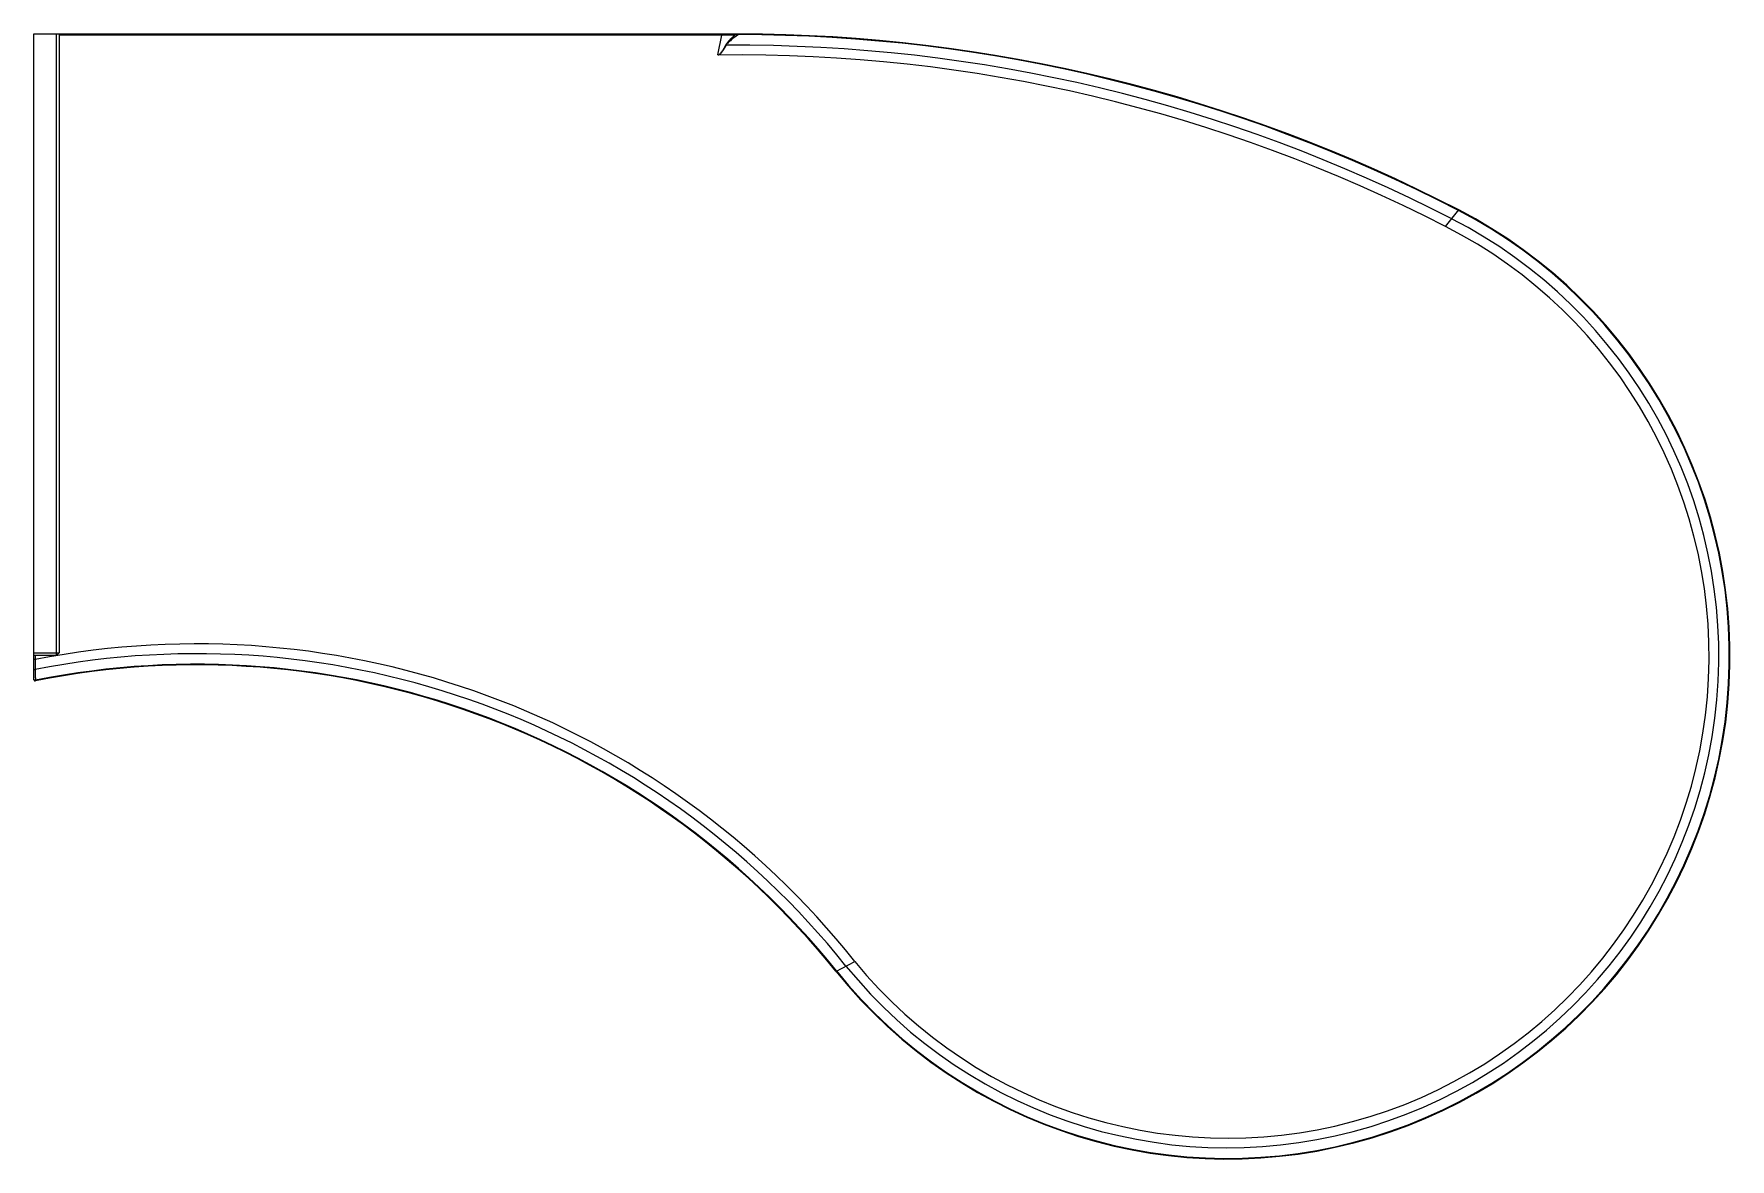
# Paper-space layout '_Dessus' of a CAD drawing. Header units: millimetres. Extents: x -713 to 637, y -448 to 447.
import ezdxf

# ---------------------------------------------------------------- set-up
doc = ezdxf.new("R2010")
doc.units = ezdxf.units.MM

psp = doc.layouts.new('_Dessus')

# ---------------------------------------------------------------- linework, layer by layer
at = {"color": 7, "linetype": 'Continuous', "lineweight": 15}
for p, q in [((-713, -58.3), (-713, 447.3)), ((-713, 447.3), (-156.3, 447.3)), ((-695, -47.1), (-695, 447.3)), ((-693, 447.3), (-693, -45.1)), ((-165.5, 446.3), (-693, 446.3)), ((-168.6, 430.6), (-165.5, 446.3)), ((-165.5, 446.3), (-165.5, 447.3)), ((-155.4, 446.1), (-165.5, 446.3)), ((-151.8, 447.3), (-151.8, 447.2)), ((410.5, 294), (421.2, 307.3)), ((-713, -45.1), (-693, -45.1)), ((-695, -47.1), (-713, -47.1)), ((-712, -47.1), (-712, -50.5)), ((-695, -47.1), (-693, -45.1)), ((-713, -66.5), (-713, -66)), ((-711.8, -67.5), (-711.8, -67.5)), ((-74.7, -298.5), (-59.6, -290.7)), ((-74.7, -298.5), (-74.7, -298.5)), ((-74.7, -298.5), (-74.7, -298.5)), ((-74.7, -298.5), (-74.7, -298.5))]:
    psp.add_line(p, q, dxfattribs=at)
at = {"color": 7, "linetype": 'Continuous', "lineweight": 15, "flags": 128}
for points in [[(-712, -50.5), (-712, -52.5), (-712, -58.5)], [(-711.8, -67), (-711.8, -67.3), (-711.8, -67.5)]]:
    psp.add_lwpolyline(points, dxfattribs=at)
at = {"color": 7, "linetype": 'Continuous', "lineweight": 15}
for centre, radius, start, end in [((-156.4, 446.3), 0.955, 346.8831, 82.421), ((-153.5, 446.4), 0.846, 42.5192, 89.4013), ((-153, 446.4), 0.834, 52.7714, 89.7117), ((-152.2, 447.7), 0.997, 227.6624, 266.714), ((-153, -800.2), 1246.9, 62.5991, 89.9668), ((-153, -800.2), 1247.4, 62.5943, 89.9443), ((-153, -800.2), 1247.4, 62.5943, 89.9443), ((-158.1, 445.8), 8.38, 240.2329, 243.1776), ((-153, -800.2), 1238.5, 62.6774, 90.4118), ((-153, -800.2), 1230.8, 62.7513, 90.7048), ((237, -47.8), 400, 218.7983, 62.5941), ((237, -47.8), 400, 218.7983, 62.5941), ((237, -47.8), 399.5, 218.8133, 62.6096), ((237, -47.8), 391.1, 219.0615, 62.8578), ((237, -47.8), 383.4, 219.3025, 63.0987), ((-583.4, -707.4), 669.4, 38.5089, 101.0761), ((-583.4, -707.4), 661.6, 38.642, 101.2081), ((-712.2, -56.3), 2.17, 249.3094, 276.7815), ((-712, -66), 0.995, 180.6043, 281.4858), ((-712, -66.5), 0.995, 180.6044, 281.4946), ((-712, -66.5), 1, 180, 281.3473), ((-583.4, -707.4), 653.2, 38.7884, 101.3382), ((-583.4, -707.4), 652.7, 38.7979, 101.3473), ((-583.4, -707.4), 652.7, 38.7979, 101.3473)]:
    psp.add_arc(centre, radius, start, end, dxfattribs=at)
for points, knots in [([(-162.3, 438.6), (-162.1, 439), (-161.8, 439.4), (-161.3, 440.1), (-161, 440.5), (-160.2, 441.5), (-159.6, 442.2), (-158.3, 443.4), (-157.7, 444), (-156.9, 444.8), (-156.6, 445.1), (-156, 445.6), (-155.7, 445.9), (-155.4, 446.1)], [0, 0, 0, 0, 0.125, 0.125, 0.25, 0.25, 0.5, 0.5, 0.75, 0.75, 0.875, 0.875, 1, 1, 1, 1]), ([(-152.3, 446.7), (-152.5, 446.6), (-152.7, 446.5), (-153.2, 446.1), (-153.4, 446), (-153.7, 445.8), (-153.9, 445.7), (-154.3, 445.4), (-154.5, 445.2), (-154.9, 444.9), (-155.1, 444.8), (-155.7, 444.3), (-156.2, 444), (-157.1, 443.2), (-157.5, 442.9), (-158.5, 442.1), (-158.9, 441.7), (-159.9, 440.8), (-160.3, 440.4), (-161, 439.7), (-161.2, 439.4), (-161.6, 438.9), (-161.7, 438.6), (-161.9, 438.4)], [0, 0, 0, 0, 0.125, 0.125, 0.1875, 0.1875, 0.25, 0.25, 0.3125, 0.3125, 0.375, 0.375, 0.5, 0.5, 0.625, 0.625, 0.75, 0.75, 0.875, 0.875, 0.9375, 0.9375, 1, 1, 1, 1]), ([(-156.3, 447.3), (-155.8, 447.3), (-155.3, 447.3), (-154.6, 447.3), (-154.3, 447.3), (-153.9, 447.3), (-153.7, 447.3), (-153.5, 447.3)], [0, 0, 0, 0, 0.5, 0.5, 0.75, 0.75, 1, 1, 1, 1]), ([(-152.9, 447), (-153, 447), (-153.2, 446.9), (-153.6, 446.8), (-153.8, 446.7), (-154.5, 446.5), (-155, 446.3), (-155.4, 446.1)], [0, 0, 0, 0, 0.25, 0.25, 0.5, 0.5, 1, 1, 1, 1]), ([(-153.5, 447.3), (-153.4, 447.3), (-153.3, 447.3), (-153.3, 447.3), (-153.2, 447.3), (-153.1, 447.3), (-153, 447.3)], [0, 0, 0, 0, 0.000574902, 0.000574902, 0.000574902, 0.001149821, 0.001149821, 0.001149821, 0.001149821]), ([(-153, 447.3), (-152.9, 447.3), (-152.7, 447.3), (-152.4, 447.3), (-152.3, 447.3), (-152.2, 447.3), (-152.1, 447.3), (-152, 447.3), (-151.9, 447.3), (-151.8, 447.3)], [0, 0, 0, 0, 0.5, 0.5, 0.75, 0.75, 0.875, 0.875, 1, 1, 1, 1]), ([(-152.5, 447.1), (-152.6, 447.1), (-152.6, 447.1), (-152.7, 447), (-152.8, 447), (-152.8, 447), (-152.9, 447)], [0, 0, 0, 0, 0.00058017, 0.00058017, 0.00058017, 0.001167577, 0.001167577, 0.001167577, 0.001167577]), ([(-151.8, 447.2), (-151.8, 447.2), (-151.9, 447.2), (-151.9, 447.2), (-151.9, 447.2), (-152, 447.2), (-152, 447.2), (-152.1, 447.2), (-152.2, 447.2), (-152.3, 447.2), (-152.4, 447.1), (-152.5, 447.1)], [0, 0, 0, 0, 0.0625, 0.0625, 0.125, 0.125, 0.25, 0.25, 0.5, 0.5, 1, 1, 1, 1]), ([(-168.6, 430.6), (-168.4, 430.6), (-168.2, 430.6), (-167.8, 430.8), (-167.6, 430.9), (-167.1, 431.3), (-166.7, 431.6), (-166.1, 432.2), (-165.9, 432.6), (-165.3, 433.3), (-165.1, 433.6), (-164.4, 434.7), (-163.9, 435.5), (-163.1, 437), (-162.7, 437.8), (-162.3, 438.6)], [0, 0, 0, 0, 0.0625, 0.0625, 0.125, 0.125, 0.25, 0.25, 0.375, 0.375, 0.5, 0.5, 0.75, 0.75, 1, 1, 1, 1]), ([(-161.9, 438.4), (-162.3, 437.6), (-162.7, 436.9), (-163.6, 435.4), (-164, 434.7), (-164.7, 433.6), (-165, 433.3), (-165.5, 432.6), (-165.8, 432.3), (-166.4, 431.7), (-166.7, 431.4), (-167.2, 431), (-167.4, 430.9), (-167.7, 430.7), (-167.9, 430.6), (-168.2, 430.5)], [0, 0, 0, 0, 0.25, 0.25, 0.5, 0.5, 0.625, 0.625, 0.75, 0.75, 0.875, 0.875, 0.9375, 0.9375, 1, 1, 1, 1]), ([(-712, -50.5), (-712.1, -50.5), (-712.3, -50.5), (-712.5, -50.5), (-712.6, -50.5), (-712.8, -50.5), (-712.9, -50.5), (-713, -50.5), (-713, -50.5), (-713, -50.5)], [0, 0, 0, 0, 0.25, 0.25, 0.5, 0.5, 0.75, 0.75, 1, 1, 1, 1]), ([(-713, -66), (-713, -65.9), (-713, -65.8), (-713, -65.5), (-713, -65.3), (-713, -64.8), (-713, -64.6), (-713, -64.1), (-713, -64), (-713, -63.7), (-713, -63.5), (-713, -63), (-713, -62.6), (-713, -62.1), (-713, -61.9), (-713, -61.5), (-713, -61.2), (-713, -60.2), (-713, -59.3), (-713, -58.3)], [0, 0, 0, 0, 0.125, 0.125, 0.25, 0.25, 0.375, 0.375, 0.4375, 0.4375, 0.5, 0.5, 0.625, 0.625, 0.6875, 0.6875, 0.75, 0.75, 1, 1, 1, 1]), ([(-712, -58.5), (-712, -59.5), (-711.9, -60.5), (-711.9, -61.7), (-711.9, -61.9), (-711.9, -62.4), (-711.9, -62.6), (-711.9, -63.2), (-711.9, -63.6), (-711.9, -64.2), (-711.9, -64.4), (-711.9, -64.7), (-711.9, -64.9), (-711.8, -65.4), (-711.8, -65.7), (-711.8, -66.2), (-711.8, -66.4), (-711.8, -66.7), (-711.8, -66.9), (-711.8, -67)], [0, 0, 0, 0, 0.25, 0.25, 0.3125, 0.3125, 0.375, 0.375, 0.5, 0.5, 0.5625, 0.5625, 0.625, 0.625, 0.75, 0.75, 0.875, 0.875, 1, 1, 1, 1])]:
    psp.add_open_spline(points, degree=3, knots=knots, dxfattribs=at)
for points in [[(-151.8, 447.2), (-151.9, 447.1), (-152, 446.9), (-152.3, 446.7)], [(-168.2, 430.5), (-168.3, 430.5), (-168.5, 430.5), (-168.6, 430.6)], [(-712, -50.5), (-712, -50.5), (-712, -50.5), (-712, -50.5)]]:
    psp.add_open_spline(points, degree=3, dxfattribs=at)

doc.saveas('drawing.dxf')
